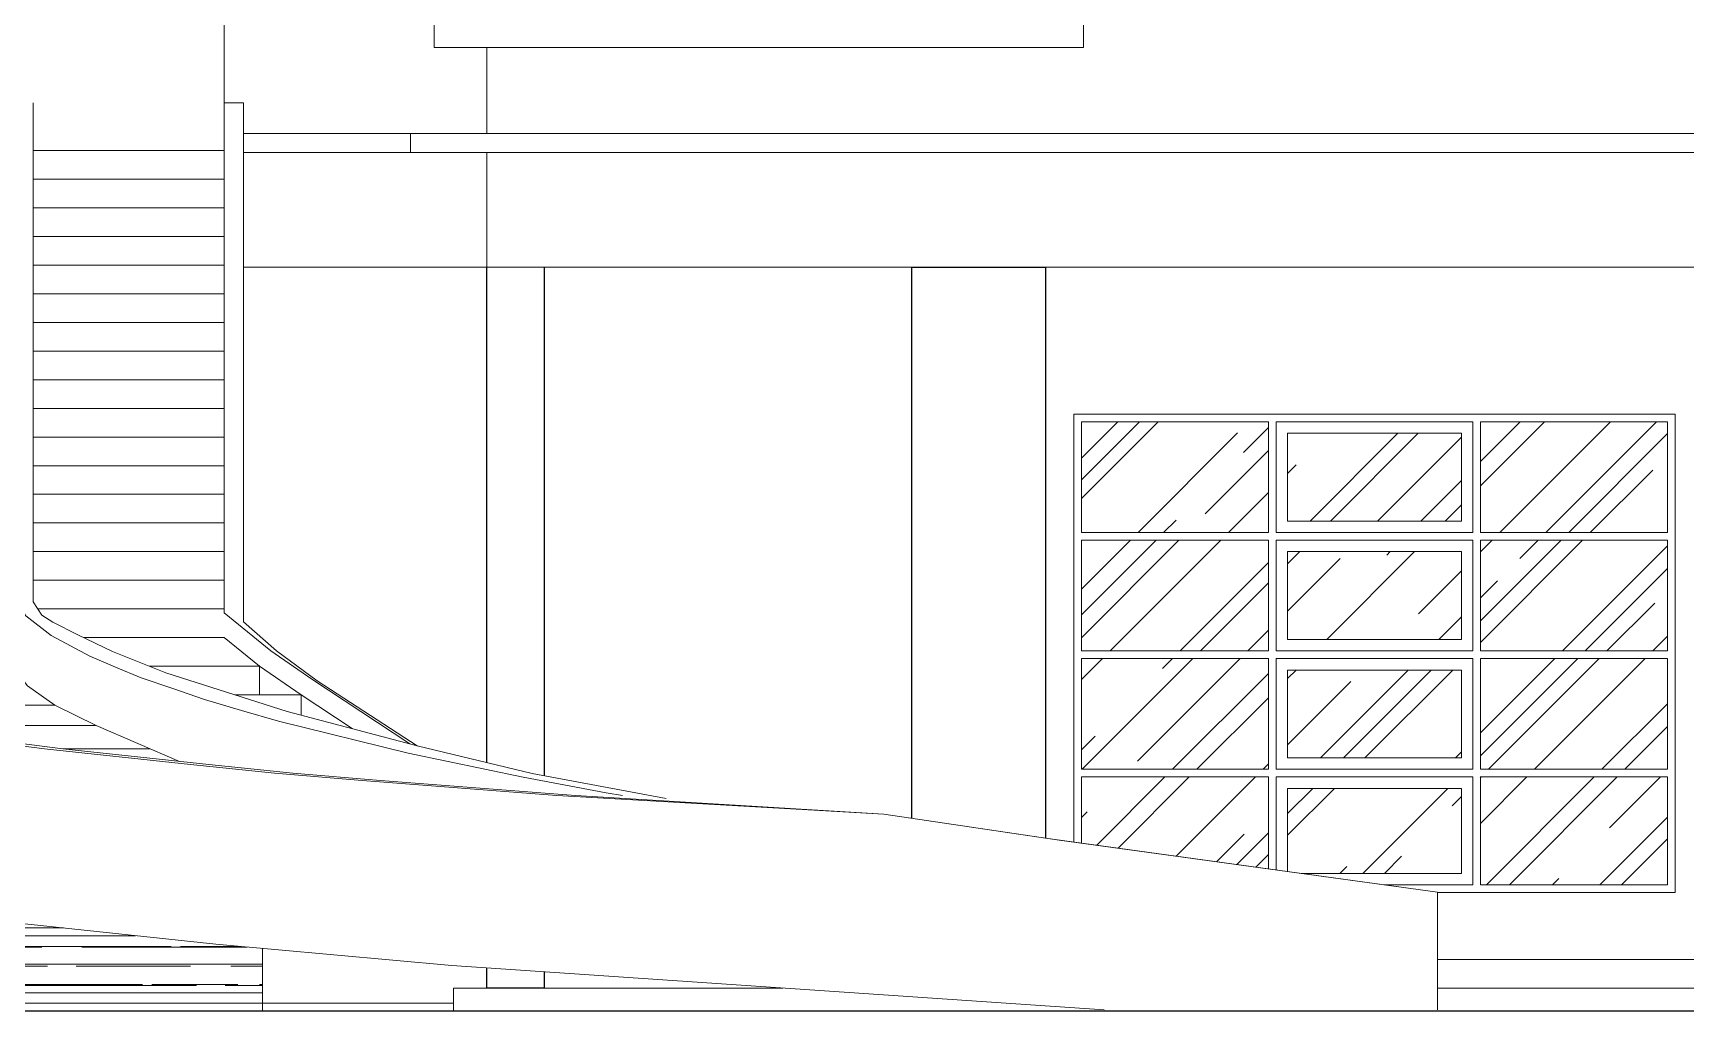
# Model space of a CAD drawing. Header units: inches. Extents: x 249 to 1192, y -18 to 440.
# Drawn here: x 614.41 to 623.07, y 234.8 to 239.92 of the extents above; entities that cross this region are included whole.
import ezdxf

# ---------------------------------------------------------------- set-up
doc = ezdxf.new("R2010")
doc.units = ezdxf.units.IN
doc.header["$MEASUREMENT"] = 0
for name, color, linetype, lineweight in [('ARSIR BETON', 8, 'Continuous', 0), ('BALOK', 3, 'Continuous', 20), ('DINDING', 6, 'Continuous', 0), ('KACA', 141, 'Continuous', 30), ('KUSEN', 16, 'Continuous', 15), ('LANTAI', 135, 'Continuous', 9)]:
    doc.layers.add(name, color=color, linetype=linetype, lineweight=lineweight)
doc.layers.add('GROUND', color=36, linetype='Continuous')
doc.layers.add('KOLOM', color=5, linetype='Continuous')

# ---------------------------------------------------------------- blocks, each defined once
blk = doc.blocks.new('TAMPAK SAMPING KANAN')
at = {"layer": 'ARSIR BETON'}
h = blk.add_hatch(dxfattribs=at)
h.set_pattern_fill('AR-RROOF', color=256, scale=0.15, style=0)
h.set_pattern_definition([(180, (884.56064, 202.34796), (-0.33, 0.15), [2.25, -0.3, 0.75, -0.15]), (180, (884.36114, 202.42296), (0.15, 0.1995), [0.45, -0.0495, 0.9, -0.1125]), (180, (884.48564, 202.47546), (-0.78, 0.1005), [1.2, -0.21, 0.6, -0.15])])
h.paths.add_polyline_path([(610.7117, 235.5742), (610.7117, 234.8442), (615.1553, 234.8442), (615.6122, 234.8418), (615.6122, 235.1312), (615.3682, 235.1529), (614.3682, 235.2604), (613.4336, 235.3811), (612.4336, 235.5397), (612.2543, 235.5742)])
at = {"layer": 'KACA'}
h = blk.add_hatch(dxfattribs=at)
h.set_pattern_fill('AR-RROOF', color=256, scale=0.5, angle=45, style=0)
h.set_pattern_definition([(45, (619.9014, 235.4642), (0.424264, 1.13137), [7.5, -1, 2.5, -0.5]), (45, (620.1949, 236.1112), (-0.82378, 0.11667), [1.5, -0.165, 3, -0.375]), (45, (619.77768, 235.9415), (1.601597, 2.075358), [4, -0.7, 2, -0.5])])
h.paths.add_polyline_path([(620.8814, 237.8892), (619.9014, 237.8892), (619.9014, 237.3092), (620.8814, 237.3092)])
h.paths.add_polyline_path([(620.8814, 237.2692), (619.9014, 237.2692), (619.9014, 236.6892), (620.8814, 236.6892)])
h.paths.add_polyline_path([(620.8814, 236.6492), (619.9014, 236.6492), (619.9014, 236.0692), (620.8814, 236.0692)])
h.paths.add_polyline_path([(621.8914, 235.9692), (620.9814, 235.9692), (620.9814, 235.5242), (621.8914, 235.5242)])
h.paths.add_polyline_path([(621.8914, 236.5892), (620.9814, 236.5892), (620.9814, 236.1292), (621.8914, 236.1292)])
h.paths.add_polyline_path([(621.8914, 237.2092), (620.9814, 237.2092), (620.9814, 236.7492), (621.8914, 236.7492)])
h.paths.add_polyline_path([(621.8914, 237.8292), (620.9814, 237.8292), (620.9814, 237.3692), (621.8914, 237.3692)])
h.paths.add_polyline_path([(622.9714, 237.8892), (621.9914, 237.8892), (621.9914, 237.3092), (622.9714, 237.3092)])
h.paths.add_polyline_path([(622.9714, 237.2692), (621.9914, 237.2692), (621.9914, 236.6892), (622.9714, 236.6892)])
h.paths.add_polyline_path([(622.9714, 236.6492), (621.9914, 236.6492), (621.9914, 236.0692), (622.9714, 236.0692)])
h.paths.add_polyline_path([(622.9714, 236.0292), (621.9914, 236.0292), (621.9914, 235.4642), (622.9714, 235.4642)])
h.paths.add_polyline_path([(619.9014, 235.6835), (620.8814, 235.5478), (620.8814, 236.0292), (619.9014, 236.0292)])
at = {"layer": 'BALOK'}
for points in [[(615.4122, 239.3992), (615.4122, 240.5992), (616.5877, 240.5992)], [(616.7877, 239.3992), (616.7877, 239.8492)], [(616.3877, 239.3992), (615.5122, 239.3992)], [(627.0127, 239.3992), (616.3877, 239.3992), (616.3877, 239.2992), (627.0127, 239.2992)], [(627.0127, 239.3992), (616.5877, 239.3992)], [(616.7877, 239.3992), (616.7877, 239.3992), (627.0127, 239.3992)], [(616.3877, 239.2992), (615.5122, 239.2992)], [(627.0127, 238.6992), (616.7877, 238.6992), (616.7877, 239.2992)], [(616.7877, 238.6992), (615.5122, 238.6992)]]:
    blk.add_lwpolyline(points, dxfattribs=at)
at = {"layer": 'DINDING'}
for points in [[(619.9122, 239.9992), (619.9122, 239.8492), (616.5122, 239.8492), (616.5122, 239.9992)], [(615.6122, 235.1312), (615.6122, 234.8042)], [(615.6122, 234.8442), (615.6122, 235.1312)], [(610.7122, 234.8042), (615.6122, 234.8042)]]:
    blk.add_lwpolyline(points, dxfattribs=at)
at = {"layer": 'GROUND'}
blk.add_lwpolyline([(591.2049, 234.8042), (649.0336, 234.8042)], dxfattribs=at)
at = {"layer": 'KOLOM'}
for points in [[(616.7877, 236.1042), (616.7877, 238.6992)], [(617.0877, 238.6992), (617.0877, 236.0353)], [(619.0127, 235.8121), (619.0127, 238.6992), (619.7127, 238.6992), (619.7127, 235.7096)], [(617.0877, 235.0095), (617.0877, 234.9242), (616.7877, 234.9242), (616.7877, 235.03)]]:
    blk.add_lwpolyline(points, dxfattribs=at)
at = {"layer": 'KUSEN'}
for points in [[(619.8614, 235.689), (619.8614, 237.9292), (623.0114, 237.9292), (623.0114, 235.4242), (621.7671, 235.4242)], [(619.9014, 235.6835), (619.9014, 236.0292), (620.8814, 236.0292), (620.8814, 235.5478)], [(620.9214, 235.5423), (620.9214, 236.0292), (621.9514, 236.0292), (621.9514, 235.4642), (621.4859, 235.4642)], [(620.9814, 235.534), (620.9814, 235.9692), (621.8914, 235.9692), (621.8914, 235.5242), (621.0524, 235.5242)]]:
    blk.add_lwpolyline(points, dxfattribs=at)
for points in [[(620.8814, 237.8892), (619.9014, 237.8892), (619.9014, 237.3092), (620.8814, 237.3092)], [(621.9514, 237.8892), (620.9214, 237.8892), (620.9214, 237.3092), (621.9514, 237.3092)], [(621.8914, 237.8292), (620.9814, 237.8292), (620.9814, 237.3692), (621.8914, 237.3692)], [(622.9714, 237.8892), (621.9914, 237.8892), (621.9914, 237.3092), (622.9714, 237.3092)], [(620.8814, 237.2692), (619.9014, 237.2692), (619.9014, 236.6892), (620.8814, 236.6892)], [(621.9514, 237.2692), (620.9214, 237.2692), (620.9214, 236.6892), (621.9514, 236.6892)], [(621.8914, 237.2092), (620.9814, 237.2092), (620.9814, 236.7492), (621.8914, 236.7492)], [(622.9714, 237.2692), (621.9914, 237.2692), (621.9914, 236.6892), (622.9714, 236.6892)], [(619.9014, 236.0692), (620.8814, 236.0692), (620.8814, 236.6492), (619.9014, 236.6492)], [(620.9214, 236.6492), (621.9514, 236.6492), (621.9514, 236.0692), (620.9214, 236.0692)], [(621.9914, 236.0692), (622.9714, 236.0692), (622.9714, 236.6492), (621.9914, 236.6492)], [(620.9814, 236.5892), (621.8914, 236.5892), (621.8914, 236.1292), (620.9814, 236.1292)], [(622.9714, 235.4642), (621.9914, 235.4642), (621.9914, 236.0292), (622.9714, 236.0292)]]:
    blk.add_lwpolyline(points, close=True, dxfattribs=at)
at = {"layer": 'LANTAI'}
for p, q in [((614.4105, 239.1591), (615.4122, 239.1591)), ((615.4122, 239.0091), (614.4106, 239.0091)), ((614.4106, 238.8591), (615.4122, 238.8591)), ((615.4122, 238.7091), (614.4106, 238.7091)), ((615.4122, 238.5591), (614.4106, 238.5591)), ((615.4122, 238.4091), (614.4106, 238.4091)), ((615.4122, 238.2591), (614.4106, 238.2591)), ((614.4106, 238.1091), (615.4122, 238.1091)), ((615.4122, 237.9591), (614.4112, 237.9591)), ((614.4106, 237.8091), (615.4122, 237.8091)), ((614.4106, 237.6591), (615.4122, 237.6591)), ((614.4106, 237.5091), (615.4122, 237.5091)), ((614.4106, 237.3591), (615.4122, 237.3591)), ((614.4106, 237.2091), (615.4122, 237.2091)), ((614.4106, 237.0591), (615.4122, 237.0591)), ((614.4348, 236.9091), (615.4122, 236.9091)), ((614.6756, 236.7591), (615.4122, 236.7591)), ((615.5965, 236.6091), (615.0182, 236.6091)), ((615.5965, 236.4591), (615.5965, 236.6091)), ((615.4685, 236.4591), (615.8147, 236.4591)), ((615.8147, 236.353), (615.8147, 236.4591)), ((614.5215, 236.4059), (612.9201, 236.4059)), ((614.7375, 236.2989), (613.6171, 236.2989)), ((615.0209, 236.1767), (614.5671, 236.1767))]:
    blk.add_line(p, q, dxfattribs=at)
for points in [[(617.4972, 235.9317), (617.4114, 235.9469), (616.9775, 236.0289), (616.3756, 236.1538), (615.6954, 236.3206), (615.5015, 236.3776), (615.3077, 236.4347), (615.1423, 236.4917), (614.977, 236.5487), (614.8426, 236.6048), (614.7082, 236.661), (614.6069, 236.7153), (614.5056, 236.7697), (614.3722, 236.8733), (614.3106, 236.9694), (614.3106, 239.5591)], [(617.7269, 235.9157), (617.0243, 236.0471), (616.4224, 236.1922), (615.7422, 236.3722), (615.1063, 236.5741), (614.8265, 236.6853), (614.6447, 236.7742), (614.5141, 236.8396), (614.456, 236.877), (614.4106, 236.9457), (614.4105, 239.5591)], [(615.4122, 236.888), (615.4122, 239.5591), (615.5122, 239.5591), (615.5122, 236.8414)], [(615.4122, 239.3091), (614.4105, 239.3091)], [(610.7133, 237.2111), (610.7133, 237.0795), (610.7969, 236.9653), (611.0143, 236.8441), (611.36, 236.7208), (611.8281, 236.5975), (612.3381, 236.4913), (612.8229, 236.4059), (613.5199, 236.2989), (614.4699, 236.1767), (615.2347, 236.094), (615.6746, 236.0495), (616.1335, 236.0103), (617.1541, 235.9317), (618.8661, 235.8336), (619.7127, 235.7096), (621.7671, 235.4253), (621.7671, 234.9242), (621.7671, 234.8091)], [(610.8105, 237.2111), (610.8105, 237.0795), (610.8941, 236.9653), (611.1115, 236.8441), (611.4572, 236.7208), (611.9253, 236.5975), (612.4353, 236.4913), (612.9201, 236.4059), (613.6171, 236.2989), (614.5671, 236.1767), (615.3319, 236.094), (615.7718, 236.0495), (616.2307, 236.0103), (617.2513, 235.9317), (618.8661, 235.8336), (619.7845, 235.6991), (621.7671, 235.4253), (621.7671, 234.9694), (621.7671, 234.8091)], [(614.3106, 237.0694), (614.312, 236.5991), (614.3811, 236.5065), (614.525, 236.4059), (614.7412, 236.2989), (615.1774, 236.1107)], [(615.4122, 236.888), (615.6564, 236.6892), (615.8706, 236.542), (616.3847, 236.2022)], [(615.5122, 236.8414), (615.6864, 236.6896), (615.8985, 236.5318), (616.4224, 236.1922)], [(615.4122, 236.7591), (615.5965, 236.6091), (615.8147, 236.4591), (616.0823, 236.2822)], [(610.7122, 236.028), (610.8718, 235.9391), (611.2488, 235.8067), (611.6832, 235.6923), (612.1249, 235.5991), (612.4336, 235.5397), (613.4336, 235.3811), (614.3682, 235.2604), (615.3682, 235.1529), (616.604, 235.0426), (620.0213, 234.8091)], [(635.7127, 234.9242), (646.2117, 234.9242), (646.2117, 234.8042), (616.6122, 234.8042), (616.6122, 234.9242), (618.3368, 234.9242)], [(621.7671, 234.9242), (627.0127, 234.9242)]]:
    blk.add_lwpolyline(points, dxfattribs=at)
for points in [[(621.7671, 234.9242), (627.0127, 234.9242), (627.0127, 235.0742), (621.7671, 235.0742)], [(616.6122, 234.8042), (606.8562, 234.8042), (606.8562, 234.8442), (616.6122, 234.8442)]]:
    blk.add_lwpolyline(points, close=True, dxfattribs=at)

msp = doc.modelspace()

# ---------------------------------------------------------------- block references
at = {"layer": 'KOLOM'}
msp.add_blockref('TAMPAK SAMPING KANAN', (0, 0), dxfattribs=at)

doc.saveas('drawing.dxf')
